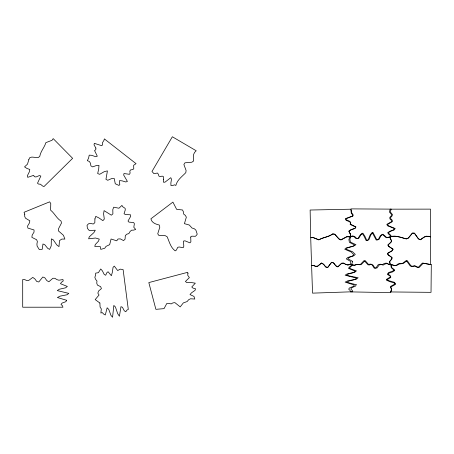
<?xml version="1.0" encoding="UTF-8"?>
<svg xmlns="http://www.w3.org/2000/svg" width="454" height="454" viewBox="0 0 454 454"><rect width="100%" height="100%" fill="white"/><g stroke="black" fill="none" stroke-linecap="round" stroke-linejoin="round"><path stroke-width="0.68" d="M430.511 236.84L430.386 264.5L422.351 263.059L418.304 267.332L416.295 266.935L414.286 265.766L412.277 266.299L410.263 266.016L406.262 260.534L402.227 263.57L398.203 263.899L396.183 265.306L394.174 265.686L390.156 264.324L389.566 261.561L391.825 258.803L391.847 257.418L387.943 254.637L387.676 253.253L392.364 250.506L393.022 249.127L388.732 246.34L387.898 244.956L390.928 242.203L391.541 240.819L390.179 238.049L390.275 236.665C395.638 235.019 401.143 237.584 406.358 238.849L408.373 238.015L412.419 233.095L414.428 233.163L418.429 238.838L420.444 239.769L424.473 236.818L426.476 236.159L430.5 236.789L430.471 209.129L390.236 209.163L389.35 211.933L391.654 214.697L391.07 216.081L389.77 217.466L389.89 218.851L391.354 220.23L391.632 221.614L386.814 224.384L387.506 225.769L394.401 228.527L393.436 229.911L389.861 231.296L387.688 232.681L388.539 234.065L390.207 235.444L390.264 236.829C395.616 235.155 401.132 237.686 406.358 238.929L408.367 238.083L412.391 233.14L414.4 233.197L418.429 238.849L420.438 239.763C423.366 237.38 426.601 235.132 430.511 236.84M190.72 237.005L190.884 241.795L189.942 242.845L184.914 240.796L183.422 241.114L183.819 246.216L183.223 247.719L179.194 246.987L177.73 247.339L176.356 250.109L175.199 250.869C170.63 247.612 169.319 241.687 167.151 236.772L165.267 235.677L158.9 235.461L157.731 233.821L159.802 227.199L159.32 225.042C155.66 224.134 151.886 222.959 150.876 218.822L172.906 202.098L176.651 209.362L182.502 209.969L183.41 211.808L183.7 214.106L185.351 215.383L186.344 217.154L184.426 223.663L189.29 225.019L192.002 228.016L194.34 228.765L195.873 230.127L197.235 234.145L196.412 235.354L195.39 236.301L191.826 236.176L190.72 237.005M350.221 233.77L350.772 236.54L352.786 235.915L354.795 236.602L356.793 238.486L358.808 238.18L360.839 234.917L362.859 233.129L364.857 236.182L366.838 240.416L368.858 239.78L370.895 234.832L372.927 232.346L376.899 239.933L378.914 239.57L380.951 235.853L382.972 234.196L386.973 237.748L391.002 236.789L390.956 235.405L389.299 234.014L388.459 232.624L390.644 231.256L394.225 229.894L395.201 228.515L388.323 225.706L387.642 224.321L392.477 221.586L392.216 220.201L390.758 218.811L390.65 217.426L391.961 216.047L392.551 214.668L390.264 211.887L391.172 209.129L350.942 208.88L351.521 210.27L351.771 213.034L352.985 214.424L353.172 215.809L345.721 218.533L346.425 219.918L349.835 221.325L350.783 222.71L350.295 224.089L355.919 226.892L355.028 228.271L350.931 229.628L348.882 231.001L350.221 233.77M391.933 257.526L391.916 258.905L389.663 261.674L390.264 264.438L388.255 264.109L386.24 263.07L384.232 263.507L382.217 264.705L380.208 264.194L378.193 264.625L376.184 267.639L374.17 268.132L372.161 264.988L370.146 264.001L368.137 264.943L364.114 260.539L360.09 264.756L356.067 264.438L354.052 265.42L352.043 265.091L350.028 264.438L350.987 261.674L346.289 258.905L347.639 257.526L352.208 256.141L353.808 254.756L351.158 251.993L344.739 249.223L346.26 247.844L352.423 246.46L354.784 245.075L349.387 242.311L348.882 239.542L350.028 236.778L352.043 236.137L354.052 236.812L356.067 238.685L358.075 238.367L360.09 235.087L362.099 233.288L364.114 236.33L366.123 240.552L368.137 239.905L370.146 234.939L372.161 232.442L376.184 240.007L378.193 239.633L380.208 235.904L382.217 234.23L386.24 237.76L390.264 236.778L390.173 238.163L391.547 240.926L390.945 242.311L387.926 245.075L388.766 246.46L393.068 249.223L392.415 250.608L387.744 253.377L388.011 254.756L391.933 257.526M431.3 264.682L431.028 292.342L390.798 291.95L391.615 289.192L390.593 286.412L395.451 283.693L394.407 282.303L389.492 280.873L386.337 279.454L390.758 276.736L389.912 275.34L387.58 273.938L388.562 272.565L392.455 271.22L394.498 269.852L391.144 267.054L391.064 264.29L395.076 265.675L397.091 265.301L399.117 263.905L403.146 263.598L407.198 260.585L411.165 266.089L413.174 266.385L415.194 265.862L417.192 267.043L419.201 267.446L423.27 263.195L431.3 264.682M99.886 303.022L100.09 307.052L101.321 308.924L100.867 313.039L102.201 312.545L103.807 314.196L105.3 314.962L107.155 307.772L108.767 309.418L110.929 315.343L112.569 317.238L113.829 305.44L115.424 306.983L117.688 313.686L119.413 316.217L120.963 306.677L122.432 307.273L124.288 310.808L125.803 311.739L126.978 310.048L128.3 309.475L123.113 269.574L120.27 269.148L117.66 270.539L114.294 266.106L113.063 267.332L112.325 272.4L111.361 275.72L108.052 271.725L106.792 272.752L105.72 275.255L104.227 274.471L102.354 270.805L100.72 268.967L98.416 272.678L95.686 273.138L95.612 275.175L94.846 277.303L95.539 279.244L96.98 281.083L96.736 283.143L97.423 285.084L100.675 286.69L101.418 288.625L98.558 291.025L97.843 293.142L99.034 295.021L95.187 299.578L99.886 303.022M24.743 214.18L24.675 216.376L25.515 218.209L29.839 220.786L29.3 223.181L27.569 226.064L27.893 228.101L34.022 229.945L34.044 232.108L32.211 235.03L31.859 237.346L36.643 239.74L37.381 241.613L36.91 243.98L37.115 246.068L39.265 249.535L42.182 249.377L42.971 243.98L44.759 244.706L47.772 248.417L49.656 249.377L51.211 245.875L51.347 238.889L53.203 239.774L56.812 244.956L58.986 246.618L59.508 240.575L61.88 239.065L64.871 239.082L63.464 235.308L58.379 230.865L58.589 228.612L61.466 223.09L61.052 221.087C56.551 218.346 54.639 213.352 50.593 210.145L50.763 203.557L49.668 201.831L24.056 212.285L24.743 214.18M94.926 218.913L94.812 222.761L93.223 224.032L90.545 223.413L88.462 223.822L87.037 225.377L87.418 228.351L89.228 230.501L95.289 230.218L93.921 232.59L89.262 236.857L88.632 238.81L95.573 238.021L99.25 239.105L98.552 241.102L95.266 244.57L94.784 246.443L100.238 246.511L100.782 249.382L104.76 248.236L106.02 246.386L109.669 244.661L111.065 239.003L116.746 240.824L118.023 239.008L120.259 238.866L123.567 240.592L125.066 239.167L125.315 235.552L126.848 234.173L128.845 233.617L129.997 231.585L131.529 230.206L133.788 230.104L135.701 229.395L133.799 227.289L134.378 223.771L133.709 222.562L128.93 222.108L128.011 221.041L130.695 216.32L130.57 214.799L125.463 214.532L124.044 213.755L125.293 209.85L125.128 208.352L122.563 206.632L121.956 205.39L118.954 208.238L113.704 207.177L112.791 209.623L112.898 213.862L111.338 215.185L104.085 210.622L103.586 213.789L104.307 219.1L102.882 220.661L99.034 217.994L95.777 216.354L94.926 218.913M163.451 179.251L163.361 182.133L164.904 182.236L170.778 177.69L171.487 179.222L170.869 183.007L170.959 185.584L172.582 185.55L174.62 184.812L175.84 185.465C177.111 180.005 182.094 176.532 185.811 172.656L186.1 170.494L183.881 164.524L184.948 162.821L191.866 162.214L193.671 160.943C193.115 157.215 192.763 153.282 196.207 150.768L172.35 136.762L151.982 171.464L153.917 173.632L157.47 173.048L158.367 174.251L158.9 176.073L160.154 176.674L162.089 176.107L163.417 176.572L163.451 179.251M95.879 148.066L95.783 149.746L94.551 150.541L97.298 156.193L95.749 156.738L91.674 155.313L89.211 155.143L88.581 158.162L87.321 160.688L89.302 161.42L90.471 163.196L90.908 165.903L92.684 166.896L96.288 165.551L98.983 165.369L98.7 169.002L97.678 173.57L99.664 174.302L104.307 171.623L107.428 170.897L105.947 179.336L107.757 180.278L111.644 178.575L114.255 178.496L115.254 183.757L119.027 185.459L119.839 184.335L119.374 182.219L119.561 180.607L122.126 180.857L125.792 181.969L127.404 181.469L123.675 175.045L123.982 173.53L129.481 174.319L130.122 173.059L129.816 171.067L130.576 169.909L132.454 169.62L133.765 168.888L133.652 165.29L136.058 163.661L104.352 138.89L103.966 140.343L102.473 142.687L102.587 144.531L101.883 145.74L94.324 143.345L94.035 144.871L95.879 148.066M390.866 291.264L390.724 292.643L350.494 291.888L350.125 290.498L348.627 289.09L349.767 287.728L353.541 286.412L354.341 285.044L345.136 282.104L347.895 280.776L354.858 279.522L356.623 278.171L345.136 275.186L347.248 273.847L353.433 272.576L355.295 271.231L348.462 268.337L349.438 266.969L351.305 265.624L351.016 264.234L355.017 265.289L357.048 264.347L361.066 264.733L365.169 260.596L369.108 265.074L371.139 264.171L373.131 265.193L375.083 268.376L377.104 267.922L379.169 264.949L381.19 264.551L383.193 265.096L385.225 263.944L387.245 263.547L389.237 264.62L391.24 264.988L391.291 267.752L394.622 270.584L392.568 271.929L388.664 273.24L387.671 274.602L389.986 276.032L390.82 277.428L386.377 280.112L389.521 281.554L394.424 283.029L395.451 284.431L390.571 287.11L391.564 289.89L390.866 291.264M28.801 159.723L27.501 164.132L24.55 166.873L26.894 168.445L29.805 169.461L29.323 171.879L27.382 175.738L27.722 177.344L33.681 175.346L34.311 176.668L35.962 176.986L39.367 175.567L40.849 176.05L37.495 183.24L38.607 184.091L40.446 184.216L42.58 185.998L43.97 186.571L72.623 158.321L53.197 138.623L52.023 140.292L45.865 142.647C44.435 147.612 40.554 151.278 39.731 156.482L38.04 157.634L31.837 157.073L29.669 157.742L28.801 159.723M187.956 273.677L187.655 275.181L189.375 277.593L185.414 281.497L186.787 282.57L191.906 282.643L195.322 283.171L191.781 286.968L192.967 288.086L195.583 288.823L195.004 290.407L191.611 292.739L189.999 294.595L193.977 296.405L194.783 299.05L190.549 298.777L188.705 299.674L187.116 301.552L183.32 302.92L180.21 306.898L174.921 302.642L172.906 302.892L171.101 303.925L168.86 303.323L166.817 303.459L164.025 308.641L155.881 309.333L148.816 282.587L187.712 272.309L187.956 273.677M352.69 261.402L351.827 264.2L347.826 265.005L345.795 264.472L343.74 263.207L341.731 263.246L337.827 266.901L335.773 265.766L333.673 263.031L331.636 262.304L327.765 267.366L325.739 266.969L323.634 264.347L321.574 263.014L317.658 266.18L315.649 266.333L313.612 265.511L311.597 265.499L310.712 237.856L312.71 237.431L318.827 239.882C323.248 237.204 328.588 237.141 332.725 233.878L334.746 234.185L338.922 238.804L340.965 239.786L346.901 236.562L350.925 236.551L349.869 239.354L350.465 242.101L355.947 244.689L353.632 246.147L347.52 247.731L346.044 249.167L352.548 251.72L355.289 254.399L353.734 255.835L349.211 257.361L347.906 258.791L352.69 261.402M350.562 223.045L350.108 224.441L355.811 227.091L354.954 228.493L350.891 229.957L348.882 231.381L350.289 234.116L350.914 236.874L346.89 236.835L340.914 239.984L338.883 238.974L334.763 234.304L332.748 233.975C328.571 237.187 323.231 237.181 318.776 239.803L312.692 237.277L310.689 237.68L310.133 210.026L350.357 209.215L350.976 210.588L351.3 213.346L352.548 214.708L352.769 216.087L345.392 218.998L346.135 220.366L349.58 221.683L350.562 223.045M356.237 284.726L355.505 286.133L351.805 287.649L350.738 289.067L352.31 290.395L352.752 291.763L312.545 293.142L311.597 265.499L313.623 265.522L315.666 266.345L317.675 266.197L321.597 263.036L323.651 264.376L325.751 267.003L327.777 267.406L331.613 262.259L333.65 262.985L335.761 265.715L337.81 266.85L341.709 263.189L343.723 263.144L345.778 264.404L347.809 264.932L351.81 264.12L352.173 265.494L350.38 266.935L349.472 268.354L356.452 270.879L354.665 272.326L348.559 273.921L346.521 275.374L358.144 277.74L356.458 279.182L349.569 280.805L346.884 282.28L356.237 284.726M66.653 300.293L65.875 301.677L62.13 303.056L61.012 304.441L62.538 305.826L62.936 307.21L22.7 307.21L22.7 279.545L24.709 279.624L26.724 280.515L28.733 280.436L32.756 277.405L34.771 278.807L36.78 281.503L38.794 281.968L42.818 276.997L44.827 277.791L46.841 280.595L48.85 281.792L52.874 278.268L54.889 278.296L56.898 279.624L58.912 280.22L62.936 279.545L63.254 280.93L61.409 282.314L60.456 283.693L67.351 286.463L65.512 287.842L59.349 289.226L57.266 290.611L68.804 293.375L67.067 294.76L60.127 296.144L57.391 297.523L66.653 300.293"/></g></svg>
